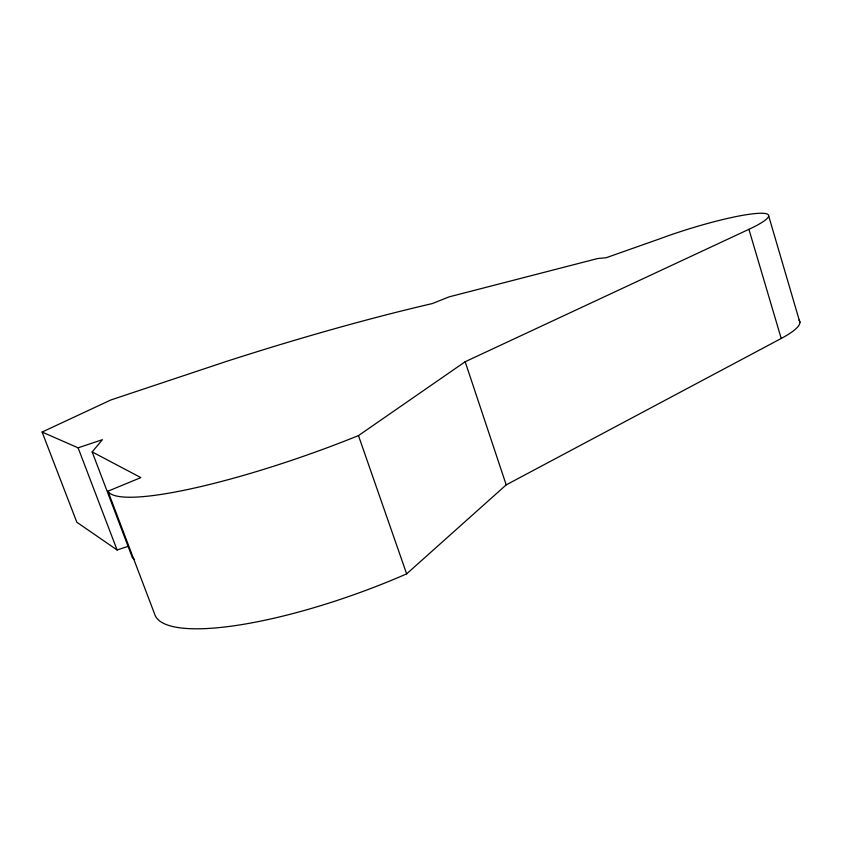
<?xml version="1.0" encoding="UTF-8"?>
<svg xmlns="http://www.w3.org/2000/svg" width="842" height="842" viewBox="0 0 842 842"><rect width="100%" height="100%" fill="white"/><g stroke="black" fill="none" stroke-linecap="round" stroke-linejoin="round"><path stroke-width="1.26" d="M92.167 451.912L102.398 439.682L78.106 447.828L42.1 432.051L110.849 399.971L226.656 361.334A628.753 101.977 -20.8 0 1 432.293 303.573L449.081 296.879L597.662 258.526L606.156 257.736L659.612 238.875A80.737 10.714 -17.3 0 1 753.79 213.71A80.737 10.714 -17.3 0 1 748.917 229.319L781.218 338.463L506.2 484.876L406.644 573.865A199.365 49.089 -19.9 0 1 155.317 615.87L107.944 491.202L140.856 477.603L92.167 451.912L132.457 557.867L134.488 559.488M107.944 491.202A202.28 33.385 -19.5 0 0 358.471 435.598L465.173 361.734L748.917 229.319M42.1 432.051L76.822 522.229L117.091 549.994L127.91 546.405M78.106 447.828L117.091 549.994M358.471 435.598L406.644 573.865M465.173 361.734L506.2 484.876M768.704 216.015L799.9 322.402M798.995 320.107A79.779 15.83 -16.5 0 1 781.218 338.463"/></g></svg>
